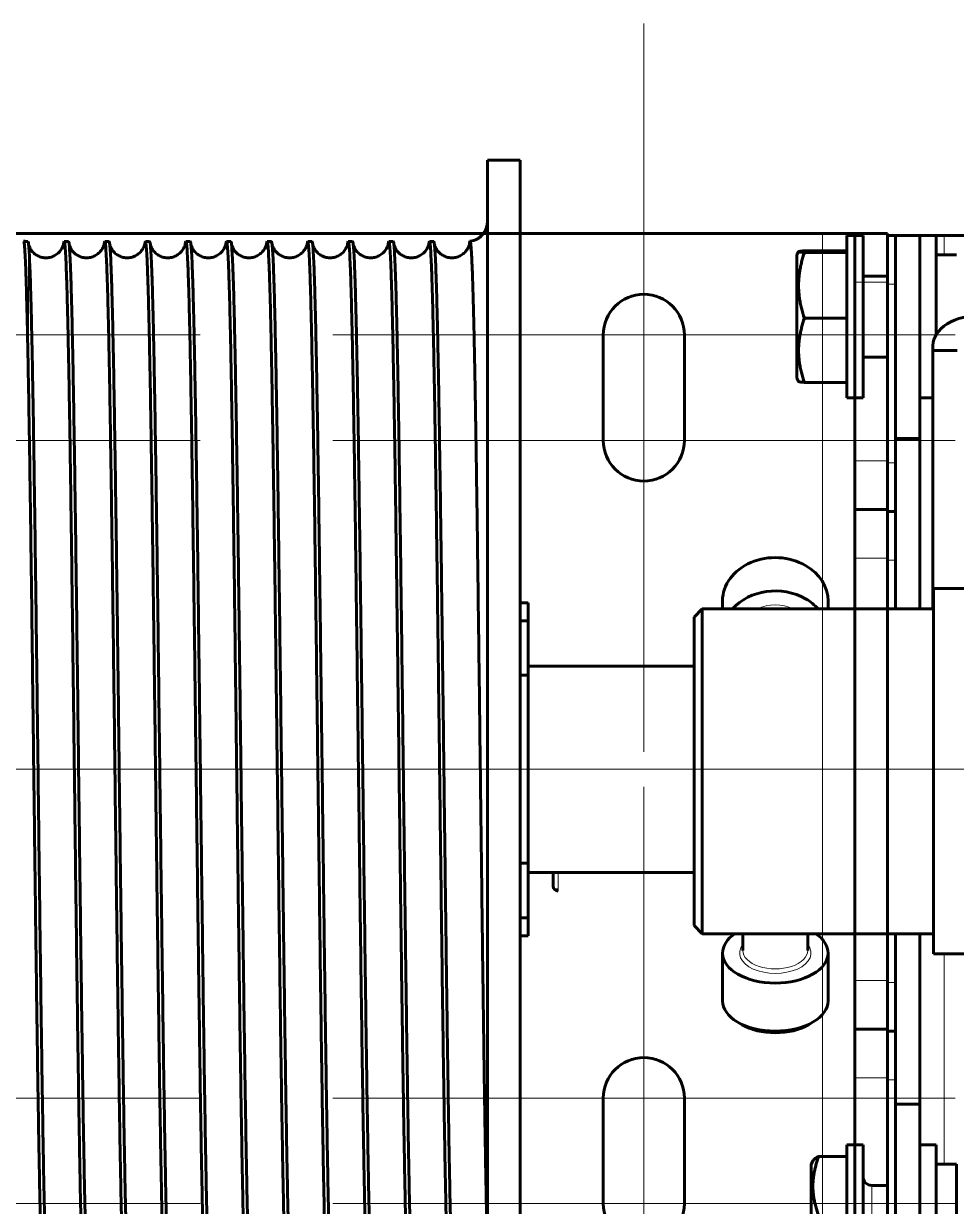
# Model space of a CAD drawing. Header units: millimetres. Extents: x 0 to 840, y 0 to 594.
# Drawn here: x 50.06 to 56.95, y 545.56 to 554.3 of the extents above; entities that cross this region are included whole.
import ezdxf

# ---------------------------------------------------------------- set-up
doc = ezdxf.new("R2010")
doc.units = ezdxf.units.MM
for name, pattern in [('K5LT_AXLED', [19.5, 15, -1.5, 1.5, -1.5]), ('K5LT_BASIC', [0]), ('K5LT_THIN', [0])]:
    doc.linetypes.add(name, pattern=pattern)
doc.layers.add('Системный слой', color=7, linetype='Continuous')

# ---------------------------------------------------------------- blocks, each defined once
blk = doc.blocks.new('U18')
at = {"layer": 'Системный слой', "color": 30, "linetype": 'K5LT_AXLED', "lineweight": 18, "true_color": 0xff8000}
for p, q in [((54.6443, 554.2974), (54.6443, 548.9174)), ((46.7643, 551.9974), (51.3643, 551.9974)), ((52.3443, 551.9974), (56.9443, 551.9974)), ((46.7643, 551.2174), (51.3643, 551.2174)), ((52.3443, 551.2174), (56.9443, 551.2174)), ((45.2643, 548.7874), (58.4443, 548.7874)), ((54.6443, 548.6574), (54.6443, 543.2774)), ((46.7643, 546.3574), (51.3643, 546.3574)), ((52.3443, 546.3574), (56.9443, 546.3574)), ((46.7643, 545.5774), (51.3643, 545.5774)), ((52.3443, 545.5774), (56.9443, 545.5774))]:
    blk.add_line(p, q, dxfattribs=at)
at = {"layer": 'Системный слой', "color": 5, "linetype": 'K5LT_BASIC', "lineweight": 60, "true_color": 0x0000ff}
for p, q in [((55.9643, 552.7474), (47.7443, 552.7474)), ((56.2043, 552.7474), (55.9643, 552.7474)), ((56.4443, 552.7474), (56.2043, 552.7474)), ((56.2043, 552.7474), (56.2043, 552.3874)), ((56.4443, 552.3874), (56.4443, 552.7474)), ((56.2043, 551.0674), (56.2043, 552.3874)), ((56.4443, 551.0674), (56.4443, 552.3874)), ((54.3443, 551.9974), (54.3443, 551.2174)), ((54.9443, 551.2174), (54.9443, 551.9974)), ((56.2043, 551.0674), (56.2043, 550.7074)), ((56.4443, 551.0674), (56.4443, 550.7074)), ((56.2043, 550.3474), (56.2043, 550.7074)), ((56.4443, 550.7074), (56.2043, 550.7074)), ((56.4443, 550.3474), (56.4443, 550.7074)), ((56.2043, 550.3474), (56.2043, 547.2274)), ((56.4443, 550.3474), (56.4443, 547.2274)), ((56.2043, 546.8674), (56.2043, 547.2274)), ((56.4443, 546.8674), (56.4443, 547.2274)), ((56.2043, 546.8674), (56.2043, 546.5074)), ((56.2043, 546.8674), (56.4443, 546.8674)), ((56.4443, 546.5074), (56.4443, 546.8674)), ((56.2043, 545.1874), (56.2043, 546.5074)), ((56.4443, 545.1874), (56.4443, 546.5074)), ((54.3443, 546.3574), (54.3443, 545.5774)), ((54.9443, 545.5774), (54.9443, 546.3574))]:
    blk.add_line(p, q, dxfattribs=at)
at = {"layer": 'Системный слой', "color": 7, "linetype": 'K5LT_THIN', "lineweight": 18}
for p, q in [((55.9643, 544.8274), (55.9643, 552.7474)), ((56.4443, 552.3874), (56.2043, 552.3874)), ((56.4443, 551.0674), (56.2043, 551.0674)), ((56.2043, 550.3474), (56.4443, 550.3474)), ((56.2043, 547.2274), (56.4443, 547.2274)), ((56.2043, 546.5074), (56.4443, 546.5074))]:
    blk.add_line(p, q, dxfattribs=at)
at = {"layer": 'Системный слой', "color": 5, "linetype": 'K5LT_BASIC', "lineweight": 60, "true_color": 0x0000ff}
for centre, start, end in [((54.6443, 551.9974), 0, 180), ((54.6443, 551.2174), 180, 0), ((54.6443, 546.3574), 0, 180), ((54.6443, 545.5774), 180, 0)]:
    blk.add_arc(centre, 0.3, start, end, dxfattribs=at)

msp = doc.modelspace()

# ---------------------------------------------------------------- linework, layer by layer
at = {"layer": 'Системный слой', "color": 5, "linetype": 'K5LT_BASIC', "lineweight": 60, "true_color": 0x0000ff}
for p, q in [((53.48904, 553.28745), (53.72904, 553.28745)), ((53.48904, 553.28745), (53.48904, 544.28745)), ((53.72904, 553.28745), (53.72904, 544.28745)), ((56.26425, 552.73245), (56.14425, 552.73245)), ((56.14425, 552.03684), (56.14425, 552.73245)), ((56.26425, 552.03684), (56.26425, 552.73245)), ((56.44425, 552.73245), (56.44425, 552.37245)), ((56.50425, 552.73245), (56.44425, 552.73245)), ((56.50425, 552.73245), (56.50425, 551.23245)), ((56.50425, 552.73245), (56.68425, 552.73245)), ((56.68425, 552.73245), (56.80425, 552.73245)), ((56.86425, 552.73245), (56.68425, 552.73245)), ((56.68425, 551.23245), (56.68425, 552.73245)), ((56.80425, 552.73245), (56.80425, 551.99775)), ((58.66425, 552.73245), (56.86425, 552.73245)), ((50.35978, 552.68745), (50.39141, 552.68745)), ((50.65978, 552.68745), (50.69141, 552.68745)), ((50.95978, 552.68745), (50.99141, 552.68745)), ((51.25978, 552.68745), (51.29141, 552.68745)), ((51.55978, 552.68745), (51.59141, 552.68745)), ((51.85978, 552.68745), (51.89141, 552.68745)), ((52.15978, 552.68745), (52.19141, 552.68745)), ((52.45978, 552.68745), (52.49141, 552.68745)), ((52.75978, 552.68745), (52.79141, 552.68745)), ((53.05978, 552.68745), (53.09141, 552.68745)), ((55.78816, 552.61257), (55.77423, 552.58845)), ((55.77423, 552.58845), (55.77423, 551.73249)), ((56.14425, 552.61858), (55.83096, 552.61858)), ((56.14425, 552.60607), (55.83096, 552.60607)), ((56.80425, 552.58845), (56.95425, 552.58845)), ((56.26425, 552.43245), (56.44425, 552.43245)), ((56.44425, 551.05245), (56.44425, 552.37245)), ((56.14425, 552.11994), (55.83096, 552.11994)), ((56.14425, 551.53245), (56.14425, 552.03684)), ((56.26425, 551.53245), (56.26425, 552.03684)), ((56.78128, 551.88129), (56.78128, 551.91847)), ((56.78128, 551.88129), (56.96128, 551.88129)), ((56.78128, 551.88129), (56.78128, 549.97245)), ((56.26425, 551.83245), (56.44425, 551.83245)), ((55.77423, 551.73249), (55.77423, 551.67645)), ((55.78816, 551.65232), (55.77423, 551.67645)), ((56.14425, 551.64631), (55.83096, 551.64631)), ((56.26425, 551.53245), (56.14425, 551.53245)), ((56.68425, 551.53245), (56.78128, 551.53245)), ((56.50425, 551.23245), (56.68425, 551.23245)), ((56.50425, 551.23245), (56.50425, 549.97245)), ((56.68425, 551.23245), (56.68425, 549.97245)), ((56.44425, 551.05245), (56.44425, 550.69245)), ((56.44425, 550.33245), (56.44425, 550.69245)), ((56.50425, 550.69245), (56.44425, 550.69245)), ((56.44425, 550.33245), (56.44425, 549.97245)), ((56.78599, 547.42245), (56.78599, 550.12245)), ((57.50599, 550.12245), (56.78599, 550.12245)), ((53.72904, 550.01744), (53.78904, 550.01744)), ((53.78904, 550.01744), (53.78904, 549.88519)), ((55.22599, 549.97245), (55.22599, 550.03138)), ((56.00599, 549.97245), (56.00599, 550.03138)), ((55.07599, 549.97245), (55.01599, 549.91245)), ((56.78599, 549.97245), (55.07599, 549.97245)), ((55.07599, 547.57245), (55.07599, 549.97245)), ((53.72904, 549.88519), (53.78904, 549.88519)), ((53.78904, 549.88519), (53.78904, 549.48172)), ((55.01599, 547.63245), (55.01599, 549.91245)), ((53.72904, 549.48172), (53.78904, 549.48172)), ((53.78904, 549.54945), (55.01599, 549.54945)), ((53.78904, 549.48172), (53.78904, 548.09317)), ((53.72904, 548.09317), (53.78904, 548.09317)), ((53.78904, 548.09317), (53.78904, 547.6897)), ((53.78904, 548.02545), (55.01599, 548.02545)), ((53.9742, 548.02545), (53.9742, 547.92373)), ((53.72904, 547.6897), (53.78904, 547.6897)), ((53.78904, 547.6897), (53.78904, 547.55745)), ((53.72904, 547.55745), (53.78904, 547.55745)), ((55.07599, 547.57245), (55.01599, 547.63245)), ((56.78599, 547.57245), (55.07599, 547.57245)), ((55.37599, 547.57245), (55.37599, 547.4492)), ((55.85599, 547.57245), (55.85599, 547.4492)), ((56.44425, 547.57245), (56.44425, 547.21245)), ((56.50425, 547.57245), (56.50425, 546.31245)), ((56.68425, 547.57245), (56.68425, 546.31245)), ((55.22599, 547.42949), (55.22599, 547.07463)), ((56.00599, 547.42949), (56.00599, 547.07463)), ((57.50599, 547.42245), (56.78599, 547.42245)), ((56.44425, 546.85245), (56.44425, 547.21245)), ((55.36987, 546.89977), (55.33532, 546.92019)), ((55.86211, 546.89977), (55.89666, 546.92019)), ((56.44425, 546.85245), (56.44425, 546.49245)), ((56.44425, 546.85245), (56.50425, 546.85245)), ((56.44425, 545.17245), (56.44425, 546.49245)), ((56.50425, 546.31245), (56.50425, 544.81245)), ((56.50425, 546.31245), (56.68425, 546.31245)), ((56.68425, 544.81245), (56.68425, 546.31245)), ((56.26425, 546.01245), (56.14425, 546.01245)), ((56.14425, 545.41245), (56.14425, 546.01245)), ((56.26425, 545.41245), (56.26425, 546.01245)), ((56.68425, 546.01245), (56.80425, 546.01245)), ((56.80425, 546.01245), (56.80425, 544.81245)), ((55.89673, 545.89698), (55.88025, 545.86845)), ((56.14425, 545.92579), (55.93698, 545.92579)), ((55.88025, 545.86845), (55.88025, 545.05236)), ((56.80425, 545.86845), (56.95425, 545.86845)), ((56.95425, 545.86845), (56.95425, 544.95645)), ((56.33025, 545.71245), (56.44425, 545.71245))]:
    msp.add_line(p, q, dxfattribs=at)
at = {"layer": 'Системный слой', "color": 7, "linetype": 'K5LT_THIN', "lineweight": 18}
for p, q in [((56.86425, 552.73245), (56.86425, 552.58845)), ((50.09556, 551.64261), (50.09556, 552.67272)), ((56.50425, 552.37245), (56.44425, 552.37245)), ((56.20425, 549.97245), (56.20425, 551.53245)), ((56.50425, 551.05245), (56.44425, 551.05245)), ((56.44425, 550.33245), (56.50425, 550.33245)), ((54.0102, 548.02545), (54.0102, 547.9032)), ((54.0102, 547.9032), (54.0102, 547.88773)), ((56.20425, 546.01245), (56.20425, 547.57245)), ((56.86425, 547.42245), (56.86425, 545.86845)), ((56.44425, 547.21245), (56.50425, 547.21245)), ((56.44425, 546.49245), (56.50425, 546.49245)), ((56.33025, 545.59651), (56.33025, 545.71245)), ((56.33025, 545.11245), (56.33025, 545.59651))]:
    msp.add_line(p, q, dxfattribs=at)
at = {"layer": 'Системный слой', "color": 30, "linetype": 'K5LT_AXLED', "lineweight": 18, "true_color": 0xff8000}
msp.add_line((41.84425, 548.78745), (210.72425, 548.78745), dxfattribs=at)
at = {"layer": 'Системный слой', "color": 5, "linetype": 'K5LT_BASIC', "lineweight": 60, "true_color": 0x0000ff}
for centre, radius, start, end in [((53.33904, 552.83745), 0.15, 278.0032, 359.999411), ((50.09556, 552.86745), 0.18, 258.645477, 268.676915), ((50.08524, 552.67784), 0.01152, 333.580804, 56.57331), ((53.40628, 552.66708), 0.05123, 154.77618, 178.212313), ((54.0102, 547.92373), 0.036, 180, 270), ((56.33025, 545.77845), 0.066, 180, 270)]:
    msp.add_arc(centre, radius, start, end, dxfattribs=at)
for centre, major_axis, ratio, start_param, end_param in [((57.14128, 551.91847), (0.36, 0), 0.6266133, 1.5707963, 3.1415927), ((55.61599, 550.03138), (-0.39, 0), 0.8214143, 4.1011454, 6.2831853), ((55.61599, 550.03138), (-0.39, 0), 0.8214143, 3.1415927, 4.1011454), ((55.61599, 549.785), (-0.39, 0), 0.8214143, 4.1011454, 5.6581358), ((55.61599, 549.785), (-0.39, 0), 0.8214143, 3.7666421, 4.1011454), ((55.61599, 547.42949), (0.39, 0), 0.5703319, 2.4435478, 3.1415927), ((55.61599, 547.42949), (0.39, 0), 0.5703319, 0, 0.6980448), ((55.61599, 547.42949), (0.39, 0), 0.5703319, 3.1415927, 6.2831853), ((55.61599, 547.07463), (0.39, 0), 0.5703319, 3.1415927, 3.90908), ((55.61599, 547.07463), (0.39, 0), 0.5703319, 5.5156979, 6.2831853), ((55.61599, 547.07463), (0.39, 0), 0.5703319, 3.90908, 5.5156979), ((55.61599, 547.03521), (0.342, 0), 0.5703319, 3.90908, 5.5156979)]:
    msp.add_ellipse(centre, major_axis=major_axis, ratio=ratio, start_param=start_param, end_param=end_param, dxfattribs=at)
at = {"layer": 'Системный слой', "color": 7, "linetype": 'K5LT_THIN', "lineweight": 18}
for centre, major_axis, ratio, start_param, end_param in [((55.61599, 549.785), (-0.264, 0), 0.8214143, 4.1855634, 5.2392146), ((54.0102, 547.92373), (-0.036, 0), 0.5703319, 0, 1.5707963), ((55.61599, 547.42949), (-0.264, 0), 0.5703319, 5.8534856, 9.8544776), ((55.61599, 547.4492), (-0.24, 0), 0.5703319, 0, 3.1415927)]:
    msp.add_ellipse(centre, major_axis=major_axis, ratio=ratio, start_param=start_param, end_param=end_param, dxfattribs=at)
at = {"layer": 'Системный слой', "color": 5, "linetype": 'K5LT_BASIC', "lineweight": 60, "true_color": 0x0000ff}
for points, knots in [([(53.48904, 552.83744), (53.48905, 552.83311), (53.48876, 552.82576), (53.48742, 552.81487), (53.48586, 552.80627), (53.48369, 552.79737), (53.48089, 552.78834), (53.47747, 552.77939), (53.47347, 552.77066), (53.46847, 552.76136), (53.46173, 552.75076), (53.45285, 552.73932), (53.44298, 552.72901), (53.4341, 552.72126), (53.42669, 552.71562), (53.42036, 552.71132), (53.41436, 552.70767), (53.40898, 552.7047), (53.40403, 552.70222), (53.39933, 552.70006), (53.39504, 552.69827), (53.39166, 552.69696), (53.38961, 552.69622), (53.38854, 552.69584), (53.38797, 552.69565), (53.38769, 552.69555), (53.38762, 552.69553), (53.38786, 552.69561), (53.38838, 552.69579), (53.38928, 552.69611), (53.39016, 552.69642), (53.39069, 552.69662)], [0, 0, 0, 0, 2.9090909, 4.3636364, 5.8181818, 7.2727273, 8.7272727, 10.1818182, 11.6363636, 13.0909091, 15.030303, 17.4545455, 19.8276094, 21.6646465, 22.9144781, 24.1131313, 25.15814, 26.1006825, 26.8894713, 27.6269724, 28.3524978, 29.0300479, 29.5723353, 29.9396112, 30.2191629, 30.4982778, 30.7773927, 31.060439, 31.3552795, 31.669777, 32, 32, 32, 32]), ([(50.09556, 551.64261), (50.09433, 551.71106), (50.09189, 551.8414), (50.08827, 552.01703), (50.0843, 552.19028), (50.07998, 552.3524), (50.0753, 552.49332), (50.07103, 552.58924), (50.06715, 552.64959), (50.06364, 552.68297), (50.0613, 552.69074), (50.06012, 552.69097)], [0, 0, 0, 0, 1.1890926, 2.3794868, 3.5711828, 5.1644497, 6.7616216, 8.3626986, 9.5687132, 10.7760294, 12, 12, 12, 12]), ([(50.35525, 552.66959), (50.35516, 552.6694), (50.35512, 552.6687), (50.35417, 552.66442), (50.35163, 552.65547), (50.34542, 552.63983), (50.33377, 552.62131), (50.32157, 552.60711), (50.30838, 552.59537), (50.29411, 552.58566), (50.27889, 552.57793), (50.26292, 552.57221), (50.24641, 552.56856), (50.22961, 552.567), (50.21278, 552.56755), (50.19618, 552.57018), (50.18007, 552.57486), (50.16471, 552.58148), (50.15035, 552.58991), (50.13723, 552.59999), (50.12558, 552.61147), (50.11563, 552.62401), (50.10761, 552.63708), (50.10166, 552.64985), (50.09801, 552.66054), (50.09657, 552.66637), (50.09617, 552.66828), (50.09608, 552.66879)], [0, 0, 0, 0, 2.0161217, 4.0268086, 6.0374954, 8.0404968, 9.1989163, 10.105111, 10.9128166, 11.6745922, 12.4095468, 13.129969, 13.8422535, 14.5502151, 15.2565151, 15.963409, 16.6732779, 17.3892011, 18.1158307, 18.8610244, 19.6391721, 20.4781965, 21.4276311, 22.5950792, 24.2037323, 26.3586026, 28, 28, 28, 28]), ([(50.65525, 552.66959), (50.65516, 552.6694), (50.65512, 552.6687), (50.65417, 552.66442), (50.65163, 552.65547), (50.64542, 552.63983), (50.63377, 552.62131), (50.62157, 552.60711), (50.60838, 552.59537), (50.59411, 552.58566), (50.57889, 552.57793), (50.56292, 552.57221), (50.54641, 552.56856), (50.52961, 552.567), (50.51278, 552.56755), (50.49618, 552.57018), (50.48007, 552.57486), (50.46471, 552.58148), (50.45035, 552.58991), (50.43723, 552.59998), (50.42558, 552.61147), (50.41563, 552.62401), (50.40761, 552.63707), (50.40166, 552.64984), (50.39801, 552.66054), (50.39657, 552.66637), (50.39617, 552.66828), (50.39608, 552.66879)], [0, 0, 0, 0, 2.0160905, 4.0267161, 6.0373417, 8.0404381, 9.198888, 10.1051019, 10.9128166, 11.6746109, 12.409578, 13.1300085, 13.8422978, 14.5502612, 15.2565602, 15.9634504, 16.6733131, 17.3892271, 18.1158441, 18.86102, 19.6391408, 20.4781198, 21.4275227, 22.5948957, 24.203347, 26.3602414, 28, 28, 28, 28]), ([(50.95525, 552.66959), (50.95516, 552.6694), (50.95512, 552.6687), (50.95417, 552.66442), (50.95163, 552.65547), (50.94542, 552.63983), (50.93377, 552.62131), (50.92157, 552.60711), (50.90838, 552.59537), (50.89411, 552.58566), (50.87889, 552.57793), (50.86292, 552.57221), (50.84641, 552.56856), (50.82961, 552.567), (50.81278, 552.56755), (50.79618, 552.57018), (50.78007, 552.57486), (50.76471, 552.58148), (50.75035, 552.58991), (50.73724, 552.59998), (50.72558, 552.61147), (50.71563, 552.62401), (50.70761, 552.63707), (50.70166, 552.64984), (50.698, 552.66054), (50.69657, 552.66638), (50.69617, 552.66828), (50.69608, 552.66879)], [0, 0, 0, 0, 2.0160594, 4.0266235, 6.0371876, 8.0403733, 9.198851, 10.105082, 10.9128042, 11.6746156, 12.4095937, 13.1300309, 13.8423236, 14.5502874, 15.256584, 15.963469, 16.6733239, 17.3892273, 18.1158302, 18.8609867, 19.6390788, 20.4780102, 21.4273802, 22.5946763, 24.2029215, 26.3618833, 28, 28, 28, 28]), ([(51.25525, 552.66959), (51.25516, 552.6694), (51.25512, 552.6687), (51.25417, 552.66442), (51.25163, 552.65547), (51.24542, 552.63983), (51.23377, 552.62131), (51.22157, 552.60711), (51.20838, 552.59537), (51.19411, 552.58566), (51.17889, 552.57793), (51.16292, 552.57221), (51.14641, 552.56856), (51.12961, 552.567), (51.11278, 552.56755), (51.09618, 552.57018), (51.08007, 552.57486), (51.06471, 552.58148), (51.05035, 552.58991), (51.03724, 552.59998), (51.02558, 552.61147), (51.01564, 552.62401), (51.00761, 552.63707), (51.00166, 552.64984), (50.998, 552.66055), (50.99657, 552.66638), (50.99617, 552.66828), (50.99608, 552.66879)], [0, 0, 0, 0, 2.0160284, 4.0265308, 6.0370332, 8.0403027, 9.1988054, 10.1050516, 10.9127793, 11.6746064, 12.409594, 13.1300365, 13.842331, 14.5502937, 15.2565863, 15.9634648, 16.6733104, 17.3892016, 18.1157889, 18.8609245, 19.6389862, 20.4778677, 21.4272035, 22.5944209, 24.202456, 26.3635285, 28, 28, 28, 28]), ([(51.55525, 552.66959), (51.55516, 552.6694), (51.55512, 552.6687), (51.55417, 552.66442), (51.55163, 552.65547), (51.54542, 552.63983), (51.53377, 552.62131), (51.52157, 552.60711), (51.50838, 552.59537), (51.49411, 552.58566), (51.47889, 552.57793), (51.46291, 552.57221), (51.44641, 552.56856), (51.42961, 552.567), (51.41278, 552.56755), (51.39618, 552.57018), (51.38007, 552.57486), (51.36471, 552.58148), (51.35035, 552.58991), (51.33724, 552.59998), (51.32558, 552.61147), (51.31564, 552.62401), (51.30761, 552.63706), (51.30166, 552.64983), (51.298, 552.66055), (51.29657, 552.66638), (51.29617, 552.66828), (51.29608, 552.66879)], [0, 0, 0, 0, 2.0159976, 4.0264381, 6.0368785, 8.0402258, 9.198751, 10.1050105, 10.9127419, 11.6745831, 12.4095787, 13.1300249, 13.8423199, 14.55028, 15.2565672, 15.9634376, 16.6732725, 17.3891501, 18.1157201, 18.8608332, 19.6388627, 20.4776923, 21.4269926, 22.5941294, 24.20195, 26.365177, 28, 28, 28, 28]), ([(51.85525, 552.66959), (51.85516, 552.6694), (51.85512, 552.6687), (51.85417, 552.66442), (51.85163, 552.65547), (51.84542, 552.63983), (51.83377, 552.62131), (51.82157, 552.60711), (51.80838, 552.59537), (51.79411, 552.58566), (51.77888, 552.57792), (51.76291, 552.57221), (51.74641, 552.56856), (51.72961, 552.567), (51.71278, 552.56755), (51.69618, 552.57018), (51.68007, 552.57486), (51.66471, 552.58148), (51.65036, 552.58991), (51.63724, 552.59998), (51.62559, 552.61146), (51.61564, 552.624), (51.60761, 552.63706), (51.60166, 552.64983), (51.598, 552.66055), (51.59657, 552.66638), (51.59617, 552.66828), (51.59608, 552.66879)], [0, 0, 0, 0, 2.0159669, 4.0263452, 6.0367236, 8.0401434, 9.1986882, 10.1049589, 10.9126922, 11.674546, 12.4095481, 13.1299966, 13.8422905, 14.5502465, 15.2565269, 15.9633877, 16.6732104, 17.3890729, 18.1156242, 18.8607132, 19.6387088, 20.4774844, 21.4267478, 22.5938022, 24.2014044, 26.3668287, 28, 28, 28, 28]), ([(52.15525, 552.66959), (52.15516, 552.6694), (52.15512, 552.6687), (52.15417, 552.66442), (52.15163, 552.65547), (52.14542, 552.63983), (52.13377, 552.62131), (52.12157, 552.6071), (52.10838, 552.59537), (52.09411, 552.58566), (52.07888, 552.57792), (52.06291, 552.57221), (52.04641, 552.56856), (52.02961, 552.567), (52.01278, 552.56755), (51.99617, 552.57018), (51.98007, 552.57486), (51.96471, 552.58148), (51.95036, 552.58991), (51.93724, 552.59998), (51.92559, 552.61146), (51.91564, 552.624), (51.90762, 552.63706), (51.90166, 552.64983), (51.898, 552.66055), (51.89657, 552.66638), (51.89617, 552.66828), (51.89608, 552.66879)], [0, 0, 0, 0, 2.0159363, 4.0262523, 6.0365683, 8.0400548, 9.1986166, 10.1048966, 10.9126299, 11.6744949, 12.4095019, 13.1299513, 13.8422427, 14.5501931, 15.2564651, 15.963315, 16.6731239, 17.3889698, 18.115501, 18.8605642, 19.638524, 20.4772435, 21.4264688, 22.5934389, 24.2008183, 26.3684837, 28, 28, 28, 28]), ([(52.45525, 552.66959), (52.45516, 552.6694), (52.45512, 552.6687), (52.45417, 552.66442), (52.45163, 552.65547), (52.44542, 552.63983), (52.43377, 552.62131), (52.42157, 552.6071), (52.40837, 552.59537), (52.3941, 552.58566), (52.37888, 552.57792), (52.36291, 552.57221), (52.3464, 552.56855), (52.32961, 552.567), (52.31278, 552.56755), (52.29617, 552.57018), (52.28007, 552.57486), (52.26471, 552.58148), (52.25036, 552.58991), (52.23724, 552.59998), (52.22559, 552.61146), (52.21564, 552.624), (52.20762, 552.63706), (52.20166, 552.64983), (52.198, 552.66056), (52.19657, 552.66638), (52.19617, 552.66828), (52.19608, 552.66879)], [0, 0, 0, 0, 2.0159059, 4.0261593, 6.0364127, 8.0399602, 9.1985365, 10.1048236, 10.9125552, 11.6744299, 12.4094403, 13.129889, 13.8421763, 14.5501197, 15.256382, 15.9632193, 16.6730131, 17.388841, 18.1153503, 18.8603862, 19.6383087, 20.4769698, 21.4261556, 22.5930397, 24.200192, 26.370142, 28, 28, 28, 28]), ([(52.75525, 552.66959), (52.75516, 552.6694), (52.75512, 552.6687), (52.75417, 552.66442), (52.75163, 552.65547), (52.74542, 552.63983), (52.73377, 552.62131), (52.72157, 552.6071), (52.70837, 552.59537), (52.6941, 552.58565), (52.67888, 552.57792), (52.66291, 552.57221), (52.6464, 552.56855), (52.62961, 552.567), (52.61277, 552.56755), (52.59617, 552.57019), (52.58007, 552.57486), (52.56471, 552.58148), (52.55036, 552.58991), (52.53724, 552.59998), (52.52559, 552.61146), (52.51564, 552.624), (52.50762, 552.63705), (52.50166, 552.64982), (52.498, 552.66056), (52.49657, 552.66638), (52.49617, 552.66828), (52.49608, 552.66879)], [0, 0, 0, 0, 2.0158756, 4.0260662, 6.0362567, 8.0398596, 9.1984476, 10.1047401, 10.912468, 11.6743508, 12.4093633, 13.1298098, 13.8420916, 14.5500265, 15.2562775, 15.9631009, 16.672878, 17.3886863, 18.1151724, 18.8601794, 19.6380626, 20.4766633, 21.4258084, 22.5926046, 24.1995256, 26.3718035, 28, 28, 28, 28]), ([(53.05525, 552.66959), (53.05516, 552.6694), (53.05512, 552.6687), (53.05417, 552.66442), (53.05163, 552.65547), (53.04542, 552.63983), (53.03377, 552.62131), (53.02157, 552.6071), (53.00837, 552.59536), (52.9941, 552.58565), (52.97888, 552.57792), (52.96291, 552.57221), (52.9464, 552.56855), (52.9296, 552.567), (52.91277, 552.56755), (52.89617, 552.57019), (52.88007, 552.57486), (52.86471, 552.58148), (52.85036, 552.58991), (52.83724, 552.59998), (52.82559, 552.61146), (52.81564, 552.624), (52.80762, 552.63705), (52.80167, 552.64982), (52.798, 552.66056), (52.79657, 552.66638), (52.79617, 552.66829), (52.79608, 552.66879)], [0, 0, 0, 0, 2.0158455, 4.025973, 6.0361005, 8.0397531, 9.1983501, 10.1046459, 10.9123683, 11.6742578, 12.4092708, 13.1297136, 13.8419884, 14.5499134, 15.2561516, 15.9629595, 16.6727186, 17.3885057, 18.1149671, 18.8599436, 19.6377859, 20.476324, 21.4254271, 22.5921335, 24.1988188, 26.3734682, 28, 28, 28, 28]), ([(53.35525, 552.66959), (53.35516, 552.6694), (53.35512, 552.6687), (53.35417, 552.66442), (53.35163, 552.65547), (53.34542, 552.63983), (53.33377, 552.62131), (53.32157, 552.6071), (53.30837, 552.59536), (53.2941, 552.58565), (53.27888, 552.57792), (53.26291, 552.57221), (53.2464, 552.56855), (53.2296, 552.567), (53.21277, 552.56755), (53.19617, 552.57019), (53.18007, 552.57486), (53.16471, 552.58148), (53.15036, 552.58991), (53.13724, 552.59998), (53.12559, 552.61146), (53.11565, 552.62399), (53.10762, 552.63705), (53.10167, 552.64982), (53.098, 552.66057), (53.09657, 552.66638), (53.09617, 552.66829), (53.09608, 552.66879)], [0, 0, 0, 0, 2.0158155, 4.0258797, 6.035944, 8.0396406, 9.198244, 10.104541, 10.9122562, 11.6741509, 12.4091628, 13.1296005, 13.8418668, 14.5497803, 15.2560043, 15.9627953, 16.6725348, 17.3882994, 18.1147345, 18.8596789, 19.6374785, 20.4759519, 21.4250117, 22.5916265, 24.1980717, 26.3751361, 28, 28, 28, 28]), ([(53.35994, 552.68891), (53.36025, 552.68895), (53.36198, 552.68782), (53.36532, 552.67126), (53.37017, 552.61121), (53.37535, 552.5042), (53.38057, 552.35298), (53.38549, 552.17258), (53.38995, 551.97856), (53.3938, 551.78862), (53.39689, 551.62152), (53.39948, 551.47262), (53.40182, 551.3318), (53.40336, 551.23424), (53.40413, 551.18456)], [0, 0, 0, 0, 0.3084995, 1.698024, 3.2930139, 5.111228, 6.8621238, 8.5271164, 10.0965006, 11.4279991, 12.5127326, 13.3373821, 14.1664712, 15, 15, 15, 15]), ([(55.78816, 552.61257), (55.788, 552.61228), (55.78824, 552.61172), (55.79033, 552.61086), (55.7943, 552.60996), (55.80046, 552.60901), (55.81158, 552.6077), (55.82269, 552.60672), (55.83096, 552.60607)], [0, 0, 0, 0, 1.1631491, 2.3067482, 3.5421661, 4.8556361, 6.2421243, 9, 9, 9, 9]), ([(55.83096, 552.60607), (55.82342, 552.58315), (55.81322, 552.54851), (55.8026, 552.50227), (55.79638, 552.46839), (55.79191, 552.43554), (55.7891, 552.40338), (55.78788, 552.37145), (55.78826, 552.33925), (55.79033, 552.30599), (55.7943, 552.2711), (55.80046, 552.23413), (55.81158, 552.18323), (55.82269, 552.14506), (55.83096, 552.11994)], [0, 0, 0, 0, 2.1757748, 3.2580008, 4.299901, 5.3052497, 6.2730749, 7.2399279, 8.2177231, 9.2074326, 10.2766052, 11.4133267, 12.6132408, 15, 15, 15, 15]), ([(55.83096, 552.61858), (55.82342, 552.61799), (55.81322, 552.6171), (55.8026, 552.61591), (55.79638, 552.61503), (55.79191, 552.61419), (55.78913, 552.61337), (55.78831, 552.61283), (55.78816, 552.61257)], [0, 0, 0, 0, 2.7155342, 4.0662354, 5.3666069, 6.6213594, 7.8292795, 9, 9, 9, 9]), ([(55.83096, 552.11994), (55.82342, 552.09761), (55.81322, 552.06386), (55.8026, 552.01881), (55.79638, 551.9858), (55.79191, 551.9538), (55.7891, 551.92246), (55.78788, 551.89135), (55.78826, 551.85999), (55.79033, 551.82757), (55.7943, 551.79358), (55.80046, 551.75757), (55.81158, 551.70798), (55.82269, 551.67079), (55.83096, 551.64631)], [0, 0, 0, 0, 2.1757748, 3.2580008, 4.299901, 5.3052497, 6.2730749, 7.2399279, 8.2177231, 9.2074326, 10.2766052, 11.4133267, 12.6132408, 15, 15, 15, 15]), ([(55.83096, 551.64631), (55.82342, 551.6469), (55.81322, 551.64779), (55.8026, 551.64898), (55.79638, 551.64986), (55.79191, 551.6507), (55.78913, 551.65152), (55.78831, 551.65206), (55.78816, 551.65232)], [0, 0, 0, 0, 2.7155342, 4.0662354, 5.3666069, 6.6213593, 7.8292795, 9, 9, 9, 9]), ([(53.43536, 548.80677), (53.43391, 548.92579), (53.4311, 549.15792), (53.42681, 549.50737), (53.42253, 549.84974), (53.41814, 550.19154), (53.41388, 550.51148), (53.41001, 550.78929), (53.40684, 551.0072), (53.40495, 551.13169), (53.40413, 551.18452)], [0, 0, 0, 0, 1.6682874, 3.2061784, 4.7488282, 6.3001269, 7.8597851, 9.1654215, 10.2128564, 11, 11, 11, 11]), ([(53.48904, 545.14269), (53.48904, 545.14283), (53.48904, 545.14304), (53.48904, 545.14331), (53.48904, 545.14377), (53.48904, 545.14439), (53.48903, 545.14514), (53.48902, 545.14608), (53.489, 545.1474), (53.48897, 545.14951), (53.48892, 545.15271), (53.48885, 545.15686), (53.48876, 545.1618), (53.48862, 545.16865), (53.4884, 545.17922), (53.48809, 545.19396), (53.48765, 545.21382), (53.48707, 545.24008), (53.48627, 545.27639), (53.48515, 545.32759), (53.48366, 545.39803), (53.48181, 545.48824), (53.47977, 545.59304), (53.47769, 545.70482), (53.47564, 545.82015), (53.47357, 545.94186), (53.47136, 546.07651), (53.46896, 546.22887), (53.46634, 546.40205), (53.46349, 546.59809), (53.46043, 546.8165), (53.4572, 547.05585), (53.4538, 547.31515), (53.45025, 547.59292), (53.44659, 547.88561), (53.44284, 548.19075), (53.4391, 548.49788), (53.43658, 548.7063), (53.43536, 548.80677)], [0, 0, 0, 0, 0.0175735, 0.035147, 0.0526325, 0.069895, 0.0870512, 0.1056364, 0.1291142, 0.163245, 0.2156444, 0.2788792, 0.3470721, 0.4557444, 0.6340279, 0.9093874, 1.2684068, 1.7483953, 2.3966914, 3.3186802, 4.6004597, 6.2160024, 8.0033144, 9.7639594, 11.4738826, 13.2201066, 15.0894945, 17.1063248, 19.2211551, 21.4163628, 23.6500463, 25.912124, 28.1783172, 30.4289198, 32.6543075, 34.8494288, 37.0243654, 39, 39, 39, 39]), ([(55.93698, 545.92579), (55.92944, 545.90515), (55.91923, 545.87397), (55.90861, 545.83234), (55.90239, 545.80183), (55.89793, 545.77226), (55.89512, 545.7433), (55.8939, 545.71455), (55.89428, 545.68557), (55.89635, 545.65562), (55.90032, 545.62421), (55.90647, 545.59092), (55.91759, 545.5451), (55.92871, 545.51074), (55.93698, 545.48812)], [0, 0, 0, 0, 2.1757748, 3.2580008, 4.299901, 5.3052497, 6.2730749, 7.2399279, 8.2177231, 9.2074326, 10.2766052, 11.4133267, 12.6132408, 15, 15, 15, 15]), ([(55.89673, 545.89698), (55.89772, 545.89871), (55.90042, 545.90236), (55.90647, 545.90801), (55.91759, 545.91593), (55.92871, 545.92188), (55.93698, 545.92579)], [0, 0, 0, 0, 1.2341302, 2.6217314, 4.086472, 7, 7, 7, 7])]:
    msp.add_open_spline(points, degree=3, knots=knots, dxfattribs=at)
for points in [[(50.09668, 552.66368), (50.09631, 552.66705), (50.09593, 552.67006), (50.09556, 552.67272)], [(50.24141, 544.88745), (50.2399, 544.88745), (50.23688, 544.89912), (50.23236, 544.95149), (50.22784, 545.03825), (50.22332, 545.15863), (50.21879, 545.31154), (50.21427, 545.49562), (50.20975, 545.70921), (50.20522, 545.9504), (50.2007, 546.21703), (50.19618, 546.5067), (50.19166, 546.81682), (50.18713, 547.14461), (50.18261, 547.48713), (50.17809, 547.8413), (50.17357, 548.20396), (50.16904, 548.57185), (50.16452, 548.94168), (50.16, 549.31012), (50.15547, 549.67387), (50.15095, 550.02968), (50.14643, 550.37435), (50.14191, 550.70479), (50.13738, 551.01804), (50.13286, 551.31129), (50.12834, 551.58192), (50.12382, 551.82749), (50.11929, 552.0458), (50.11477, 552.2349), (50.11025, 552.39309), (50.10573, 552.51895), (50.1012, 552.61136), (50.09819, 552.65011), (50.09668, 552.66368)], [(50.35511, 552.66884), (50.35667, 552.68123), (50.35822, 552.68745), (50.35978, 552.68745)], [(50.35978, 552.68745), (50.36128, 552.68745), (50.3643, 552.67577), (50.36882, 552.62339), (50.37335, 552.53661), (50.37787, 552.41621), (50.38239, 552.26327), (50.38691, 552.07915), (50.39144, 551.86552), (50.39596, 551.62429), (50.40048, 551.35762), (50.40501, 551.0679), (50.40953, 550.75773), (50.41405, 550.42989), (50.41858, 550.08732), (50.4231, 549.7331), (50.42762, 549.37039), (50.43215, 549.00246), (50.43667, 548.6326), (50.44119, 548.26413), (50.44572, 547.90035), (50.45024, 547.54453), (50.45476, 547.19985), (50.45928, 546.86941), (50.46381, 546.55617), (50.46833, 546.26294), (50.47285, 545.99234), (50.47738, 545.74682), (50.4819, 545.52855), (50.48642, 545.33952), (50.49095, 545.1814), (50.49547, 545.05562), (50.49999, 544.9633), (50.50301, 544.92462), (50.50452, 544.91108)], [(50.39668, 552.66368), (50.39492, 552.67951), (50.39316, 552.68745), (50.39141, 552.68745)], [(50.54141, 544.88745), (50.5399, 544.88745), (50.53688, 544.89912), (50.53236, 544.95149), (50.52784, 545.03825), (50.52332, 545.15863), (50.51879, 545.31154), (50.51427, 545.49562), (50.50975, 545.70921), (50.50522, 545.9504), (50.5007, 546.21703), (50.49618, 546.5067), (50.49166, 546.81682), (50.48713, 547.14461), (50.48261, 547.48713), (50.47809, 547.84131), (50.47357, 548.20396), (50.46904, 548.57186), (50.46452, 548.94168), (50.46, 549.31012), (50.45547, 549.67387), (50.45095, 550.02968), (50.44643, 550.37435), (50.44191, 550.70479), (50.43738, 551.01804), (50.43286, 551.3113), (50.42834, 551.58192), (50.42382, 551.82749), (50.41929, 552.0458), (50.41477, 552.2349), (50.41025, 552.39309), (50.40573, 552.51895), (50.4012, 552.61136), (50.39819, 552.65011), (50.39668, 552.66368)], [(50.65511, 552.66884), (50.65667, 552.68123), (50.65822, 552.68745), (50.65978, 552.68745)], [(50.65978, 552.68745), (50.66128, 552.68745), (50.6643, 552.67577), (50.66882, 552.62339), (50.67335, 552.53661), (50.67787, 552.41621), (50.68239, 552.26327), (50.68691, 552.07915), (50.69144, 551.86552), (50.69596, 551.62429), (50.70048, 551.35762), (50.70501, 551.0679), (50.70953, 550.75773), (50.71405, 550.42989), (50.71858, 550.08732), (50.7231, 549.7331), (50.72762, 549.3704), (50.73215, 549.00246), (50.73667, 548.6326), (50.74119, 548.26413), (50.74572, 547.90035), (50.75024, 547.54453), (50.75476, 547.19985), (50.75928, 546.86941), (50.76381, 546.55617), (50.76833, 546.26294), (50.77285, 545.99235), (50.77738, 545.74682), (50.7819, 545.52856), (50.78642, 545.33952), (50.79095, 545.1814), (50.79547, 545.05562), (50.79999, 544.9633), (50.80301, 544.92462), (50.80452, 544.91108)], [(50.69668, 552.66368), (50.69492, 552.67951), (50.69316, 552.68745), (50.69141, 552.68745)], [(50.84141, 544.88745), (50.8399, 544.88745), (50.83688, 544.89912), (50.83236, 544.95149), (50.82784, 545.03825), (50.82332, 545.15863), (50.81879, 545.31154), (50.81427, 545.49562), (50.80975, 545.70921), (50.80522, 545.9504), (50.8007, 546.21703), (50.79618, 546.5067), (50.79166, 546.81682), (50.78713, 547.14461), (50.78261, 547.48713), (50.77809, 547.84131), (50.77357, 548.20397), (50.76904, 548.57186), (50.76452, 548.94168), (50.76, 549.31012), (50.75547, 549.67388), (50.75095, 550.02968), (50.74643, 550.37435), (50.74191, 550.70479), (50.73738, 551.01805), (50.73286, 551.3113), (50.72834, 551.58192), (50.72382, 551.82749), (50.71929, 552.0458), (50.71477, 552.2349), (50.71025, 552.39309), (50.70573, 552.51895), (50.7012, 552.61136), (50.69819, 552.65011), (50.69668, 552.66368)], [(50.95511, 552.66884), (50.95667, 552.68123), (50.95822, 552.68745), (50.95978, 552.68745)], [(50.95978, 552.68745), (50.96128, 552.68745), (50.9643, 552.67577), (50.96882, 552.62339), (50.97335, 552.53661), (50.97787, 552.41621), (50.98239, 552.26327), (50.98691, 552.07915), (50.99144, 551.86552), (50.99596, 551.62429), (51.00048, 551.35762), (51.00501, 551.0679), (51.00953, 550.75773), (51.01405, 550.42989), (51.01858, 550.08732), (51.0231, 549.7331), (51.02762, 549.3704), (51.03215, 549.00247), (51.03667, 548.63261), (51.04119, 548.26413), (51.04572, 547.90036), (51.05024, 547.54453), (51.05476, 547.19985), (51.05928, 546.86941), (51.06381, 546.55617), (51.06833, 546.26294), (51.07285, 545.99235), (51.07738, 545.74682), (51.0819, 545.52856), (51.08642, 545.33952), (51.09095, 545.1814), (51.09547, 545.05562), (51.09999, 544.9633), (51.10301, 544.92462), (51.10452, 544.91108)], [(50.99668, 552.66368), (50.99492, 552.67951), (50.99316, 552.68745), (50.99141, 552.68745)], [(51.14141, 544.88745), (51.1399, 544.88745), (51.13688, 544.89912), (51.13236, 544.95149), (51.12784, 545.03825), (51.12332, 545.15863), (51.11879, 545.31154), (51.11427, 545.49562), (51.10975, 545.70921), (51.10522, 545.9504), (51.1007, 546.21703), (51.09618, 546.5067), (51.09166, 546.81682), (51.08713, 547.14461), (51.08261, 547.48713), (51.07809, 547.84131), (51.07357, 548.20397), (51.06904, 548.57186), (51.06452, 548.94168), (51.06, 549.31012), (51.05547, 549.67388), (51.05095, 550.02969), (51.04643, 550.37436), (51.04191, 550.7048), (51.03738, 551.01805), (51.03286, 551.3113), (51.02834, 551.58192), (51.02382, 551.82749), (51.01929, 552.0458), (51.01477, 552.2349), (51.01025, 552.39309), (51.00572, 552.51896), (51.0012, 552.61136), (50.99819, 552.65011), (50.99668, 552.66368)], [(51.25511, 552.66884), (51.25667, 552.68123), (51.25822, 552.68745), (51.25978, 552.68745)], [(51.25978, 552.68745), (51.26128, 552.68745), (51.2643, 552.67577), (51.26882, 552.62339), (51.27334, 552.53661), (51.27787, 552.41621), (51.28239, 552.26327), (51.28691, 552.07915), (51.29144, 551.86552), (51.29596, 551.62429), (51.30048, 551.35762), (51.30501, 551.0679), (51.30953, 550.75773), (51.31405, 550.42989), (51.31858, 550.08733), (51.3231, 549.7331), (51.32762, 549.3704), (51.33215, 549.00247), (51.33667, 548.63261), (51.34119, 548.26414), (51.34572, 547.90036), (51.35024, 547.54453), (51.35476, 547.19986), (51.35928, 546.86942), (51.36381, 546.55617), (51.36833, 546.26294), (51.37285, 545.99235), (51.37738, 545.74682), (51.3819, 545.52856), (51.38642, 545.33952), (51.39095, 545.1814), (51.39547, 545.05562), (51.39999, 544.9633), (51.40301, 544.92462), (51.40452, 544.91108)], [(51.29668, 552.66368), (51.29492, 552.67951), (51.29316, 552.68745), (51.29141, 552.68745)], [(51.44141, 544.88745), (51.4399, 544.88745), (51.43688, 544.89912), (51.43236, 544.95149), (51.42784, 545.03825), (51.42331, 545.15863), (51.41879, 545.31155), (51.41427, 545.49562), (51.40975, 545.70921), (51.40522, 545.9504), (51.4007, 546.21703), (51.39618, 546.5067), (51.39166, 546.81683), (51.38713, 547.14461), (51.38261, 547.48713), (51.37809, 547.84131), (51.37357, 548.20397), (51.36904, 548.57186), (51.36452, 548.94169), (51.36, 549.31013), (51.35547, 549.67388), (51.35095, 550.02969), (51.34643, 550.37436), (51.34191, 550.7048), (51.33738, 551.01805), (51.33286, 551.3113), (51.32834, 551.58193), (51.32382, 551.82749), (51.31929, 552.04581), (51.31477, 552.23491), (51.31025, 552.39309), (51.30572, 552.51896), (51.3012, 552.61136), (51.29819, 552.65011), (51.29668, 552.66368)], [(51.55511, 552.66884), (51.55667, 552.68123), (51.55822, 552.68745), (51.55978, 552.68745)], [(51.55978, 552.68745), (51.56128, 552.68745), (51.5643, 552.67577), (51.56882, 552.62339), (51.57334, 552.53661), (51.57787, 552.41621), (51.58239, 552.26327), (51.58691, 552.07915), (51.59144, 551.86553), (51.59596, 551.62429), (51.60048, 551.35762), (51.60501, 551.0679), (51.60953, 550.75773), (51.61405, 550.42989), (51.61858, 550.08733), (51.6231, 549.7331), (51.62762, 549.3704), (51.63215, 549.00247), (51.63667, 548.63261), (51.64119, 548.26414), (51.64572, 547.90036), (51.65024, 547.54454), (51.65476, 547.19986), (51.65928, 546.86942), (51.66381, 546.55618), (51.66833, 546.26294), (51.67285, 545.99235), (51.67738, 545.74682), (51.6819, 545.52856), (51.68642, 545.33952), (51.69095, 545.1814), (51.69547, 545.05562), (51.69999, 544.96331), (51.70301, 544.92462), (51.70452, 544.91108)], [(51.59668, 552.66368), (51.59492, 552.67951), (51.59316, 552.68745), (51.59141, 552.68745)], [(51.74141, 544.88745), (51.7399, 544.88745), (51.73688, 544.89912), (51.73236, 544.95149), (51.72784, 545.03825), (51.72331, 545.15863), (51.71879, 545.31155), (51.71427, 545.49562), (51.70975, 545.70922), (51.70522, 545.95041), (51.7007, 546.21703), (51.69618, 546.50671), (51.69166, 546.81683), (51.68713, 547.14462), (51.68261, 547.48714), (51.67809, 547.84131), (51.67357, 548.20397), (51.66904, 548.57186), (51.66452, 548.94169), (51.66, 549.31013), (51.65547, 549.67388), (51.65095, 550.02969), (51.64643, 550.37436), (51.64191, 550.7048), (51.63738, 551.01805), (51.63286, 551.31131), (51.62834, 551.58193), (51.62382, 551.8275), (51.61929, 552.04581), (51.61477, 552.23491), (51.61025, 552.3931), (51.60572, 552.51896), (51.6012, 552.61136), (51.59819, 552.65011), (51.59668, 552.66368)], [(51.85511, 552.66884), (51.85666, 552.68123), (51.85822, 552.68745), (51.85978, 552.68745)], [(51.85978, 552.68745), (51.86128, 552.68745), (51.8643, 552.67577), (51.86882, 552.62339), (51.87334, 552.53661), (51.87787, 552.41621), (51.88239, 552.26327), (51.88691, 552.07916), (51.89144, 551.86553), (51.89596, 551.62429), (51.90048, 551.35762), (51.90501, 551.0679), (51.90953, 550.75773), (51.91405, 550.42989), (51.91858, 550.08733), (51.9231, 549.7331), (51.92762, 549.3704), (51.93215, 549.00247), (51.93667, 548.63261), (51.94119, 548.26414), (51.94572, 547.90036), (51.95024, 547.54454), (51.95476, 547.19986), (51.95928, 546.86942), (51.96381, 546.55618), (51.96833, 546.26295), (51.97285, 545.99235), (51.97738, 545.74682), (51.9819, 545.52856), (51.98642, 545.33952), (51.99095, 545.1814), (51.99547, 545.05562), (51.99999, 544.96331), (52.00301, 544.92462), (52.00452, 544.91108)], [(51.89668, 552.66368), (51.89492, 552.67951), (51.89316, 552.68745), (51.89141, 552.68745)], [(52.04141, 544.88745), (52.0399, 544.88745), (52.03688, 544.89912), (52.03236, 544.95149), (52.02784, 545.03825), (52.02331, 545.15863), (52.01879, 545.31155), (52.01427, 545.49562), (52.00975, 545.70922), (52.00522, 545.95041), (52.0007, 546.21703), (51.99618, 546.50671), (51.99166, 546.81683), (51.98713, 547.14462), (51.98261, 547.48714), (51.97809, 547.84131), (51.97356, 548.20397), (51.96904, 548.57187), (51.96452, 548.94169), (51.96, 549.31013), (51.95547, 549.67389), (51.95095, 550.02969), (51.94643, 550.37436), (51.94191, 550.70481), (51.93738, 551.01806), (51.93286, 551.31131), (51.92834, 551.58193), (51.92382, 551.8275), (51.91929, 552.04581), (51.91477, 552.23491), (51.91025, 552.3931), (51.90572, 552.51896), (51.9012, 552.61136), (51.89819, 552.65011), (51.89668, 552.66368)], [(52.15511, 552.66884), (52.15666, 552.68123), (52.15822, 552.68745), (52.15978, 552.68745)], [(52.15978, 552.68745), (52.16128, 552.68745), (52.1643, 552.67577), (52.16882, 552.62339), (52.17334, 552.53661), (52.17787, 552.41621), (52.18239, 552.26327), (52.18691, 552.07916), (52.19144, 551.86553), (52.19596, 551.62429), (52.20048, 551.35762), (52.20501, 551.0679), (52.20953, 550.75773), (52.21405, 550.4299), (52.21858, 550.08733), (52.2231, 549.73311), (52.22762, 549.3704), (52.23215, 549.00247), (52.23667, 548.63261), (52.24119, 548.26414), (52.24572, 547.90036), (52.25024, 547.54454), (52.25476, 547.19986), (52.25928, 546.86942), (52.26381, 546.55618), (52.26833, 546.26295), (52.27285, 545.99235), (52.27738, 545.74682), (52.2819, 545.52856), (52.28642, 545.33952), (52.29095, 545.18141), (52.29547, 545.05562), (52.29999, 544.96331), (52.30301, 544.92462), (52.30452, 544.91109)], [(52.19668, 552.66368), (52.19492, 552.67951), (52.19316, 552.68745), (52.19141, 552.68745)], [(52.34141, 544.88745), (52.3399, 544.88745), (52.33688, 544.89912), (52.33236, 544.95149), (52.32784, 545.03825), (52.32331, 545.15863), (52.31879, 545.31155), (52.31427, 545.49562), (52.30975, 545.70922), (52.30522, 545.95041), (52.3007, 546.21704), (52.29618, 546.50671), (52.29166, 546.81683), (52.28713, 547.14462), (52.28261, 547.48714), (52.27809, 547.84132), (52.27356, 548.20398), (52.26904, 548.57187), (52.26452, 548.94169), (52.26, 549.31014), (52.25547, 549.67389), (52.25095, 550.0297), (52.24643, 550.37437), (52.24191, 550.70481), (52.23738, 551.01806), (52.23286, 551.31131), (52.22834, 551.58194), (52.22381, 551.8275), (52.21929, 552.04581), (52.21477, 552.23491), (52.21025, 552.3931), (52.20572, 552.51896), (52.2012, 552.61137), (52.19819, 552.65011), (52.19668, 552.66368)], [(52.45511, 552.66884), (52.45666, 552.68123), (52.45822, 552.68745), (52.45978, 552.68745)], [(52.45978, 552.68745), (52.46128, 552.68745), (52.4643, 552.67577), (52.46882, 552.62339), (52.47334, 552.53661), (52.47787, 552.41621), (52.48239, 552.26327), (52.48691, 552.07916), (52.49144, 551.86553), (52.49596, 551.62429), (52.50048, 551.35762), (52.50501, 551.0679), (52.50953, 550.75773), (52.51405, 550.4299), (52.51858, 550.08733), (52.5231, 549.73311), (52.52762, 549.3704), (52.53215, 549.00247), (52.53667, 548.63261), (52.54119, 548.26414), (52.54571, 547.90036), (52.55024, 547.54454), (52.55476, 547.19986), (52.55928, 546.86942), (52.56381, 546.55618), (52.56833, 546.26295), (52.57285, 545.99235), (52.57738, 545.74683), (52.5819, 545.52856), (52.58642, 545.33953), (52.59095, 545.18141), (52.59547, 545.05562), (52.59999, 544.96331), (52.60301, 544.92462), (52.60452, 544.91109)], [(52.49668, 552.66368), (52.49492, 552.67951), (52.49316, 552.68745), (52.49141, 552.68745)], [(52.64141, 544.88745), (52.6399, 544.88745), (52.63688, 544.89912), (52.63236, 544.95149), (52.62784, 545.03825), (52.62331, 545.15863), (52.61879, 545.31155), (52.61427, 545.49563), (52.60975, 545.70922), (52.60522, 545.95041), (52.6007, 546.21704), (52.59618, 546.50671), (52.59166, 546.81683), (52.58713, 547.14462), (52.58261, 547.48714), (52.57809, 547.84132), (52.57356, 548.20398), (52.56904, 548.57187), (52.56452, 548.9417), (52.56, 549.31014), (52.55547, 549.67389), (52.55095, 550.0297), (52.54643, 550.37437), (52.54191, 550.70481), (52.53738, 551.01806), (52.53286, 551.31132), (52.52834, 551.58194), (52.52381, 551.82751), (52.51929, 552.04582), (52.51477, 552.23492), (52.51025, 552.3931), (52.50572, 552.51896), (52.5012, 552.61137), (52.49819, 552.65011), (52.49668, 552.66368)], [(52.75511, 552.66884), (52.75666, 552.68123), (52.75822, 552.68745), (52.75978, 552.68745)], [(52.75978, 552.68745), (52.76128, 552.68745), (52.7643, 552.67577), (52.76882, 552.62339), (52.77334, 552.53661), (52.77787, 552.41621), (52.78239, 552.26327), (52.78691, 552.07916), (52.79144, 551.86553), (52.79596, 551.62429), (52.80048, 551.35762), (52.80501, 551.0679), (52.80953, 550.75774), (52.81405, 550.4299), (52.81858, 550.08733), (52.8231, 549.73311), (52.82762, 549.3704), (52.83215, 549.00247), (52.83667, 548.63261), (52.84119, 548.26414), (52.84571, 547.90037), (52.85024, 547.54454), (52.85476, 547.19986), (52.85928, 546.86942), (52.86381, 546.55618), (52.86833, 546.26295), (52.87285, 545.99236), (52.87738, 545.74683), (52.8819, 545.52856), (52.88642, 545.33953), (52.89095, 545.18141), (52.89547, 545.05562), (52.89999, 544.96331), (52.90301, 544.92462), (52.90452, 544.91109)], [(52.79668, 552.66369), (52.79492, 552.67951), (52.79316, 552.68745), (52.79141, 552.68745)], [(52.94141, 544.88745), (52.9399, 544.88745), (52.93688, 544.89912), (52.93236, 544.95149), (52.92784, 545.03825), (52.92331, 545.15863), (52.91879, 545.31155), (52.91427, 545.49563), (52.90975, 545.70922), (52.90522, 545.95041), (52.9007, 546.21704), (52.89618, 546.50671), (52.89166, 546.81683), (52.88713, 547.14463), (52.88261, 547.48715), (52.87809, 547.84132), (52.87356, 548.20398), (52.86904, 548.57188), (52.86452, 548.9417), (52.86, 549.31014), (52.85547, 549.6739), (52.85095, 550.02971), (52.84643, 550.37438), (52.84191, 550.70482), (52.83738, 551.01807), (52.83286, 551.31132), (52.82834, 551.58194), (52.82381, 551.82751), (52.81929, 552.04582), (52.81477, 552.23492), (52.81025, 552.39311), (52.80572, 552.51896), (52.8012, 552.61137), (52.79819, 552.65011), (52.79668, 552.66369)], [(53.05511, 552.66884), (53.05666, 552.68123), (53.05822, 552.68745), (53.05978, 552.68745)], [(53.05978, 552.68745), (53.06128, 552.68745), (53.0643, 552.67577), (53.06882, 552.62339), (53.07334, 552.53661), (53.07787, 552.41621), (53.08239, 552.26327), (53.08691, 552.07916), (53.09144, 551.86553), (53.09596, 551.6243), (53.10048, 551.35762), (53.10501, 551.06791), (53.10953, 550.75774), (53.11405, 550.4299), (53.11858, 550.08733), (53.1231, 549.73311), (53.12762, 549.37041), (53.13215, 549.00247), (53.13667, 548.63262), (53.14119, 548.26414), (53.14571, 547.90037), (53.15024, 547.54454), (53.15476, 547.19987), (53.15928, 546.86942), (53.16381, 546.55618), (53.16833, 546.26295), (53.17285, 545.99236), (53.17738, 545.74683), (53.1819, 545.52857), (53.18642, 545.33953), (53.19095, 545.18141), (53.19547, 545.05563), (53.19999, 544.96331), (53.20301, 544.92463), (53.20452, 544.91109)], [(53.09668, 552.66369), (53.09492, 552.67951), (53.09316, 552.68745), (53.09141, 552.68745)], [(53.24141, 544.88745), (53.2399, 544.88745), (53.23688, 544.89912), (53.23236, 544.95149), (53.22784, 545.03825), (53.22331, 545.15863), (53.21879, 545.31155), (53.21427, 545.49563), (53.20975, 545.70922), (53.20522, 545.95041), (53.2007, 546.21704), (53.19618, 546.50671), (53.19166, 546.81684), (53.18713, 547.14463), (53.18261, 547.48715), (53.17809, 547.84133), (53.17356, 548.20399), (53.16904, 548.57188), (53.16452, 548.94171), (53.16, 549.31015), (53.15547, 549.6739), (53.15095, 550.02971), (53.14643, 550.37438), (53.14191, 550.70482), (53.13738, 551.01807), (53.13286, 551.31133), (53.12834, 551.58195), (53.12381, 551.82752), (53.11929, 552.04583), (53.11477, 552.23492), (53.11025, 552.39311), (53.10572, 552.51897), (53.1012, 552.61137), (53.09819, 552.65012), (53.09668, 552.66369)], [(50.09556, 551.64261), (50.09707, 551.55841), (50.1001, 551.38139), (50.10464, 551.09242), (50.10918, 550.78264), (50.11372, 550.45483), (50.11826, 550.11195), (50.1228, 549.75711), (50.12734, 549.39351), (50.13188, 549.02444), (50.13642, 548.65322), (50.14096, 548.28321), (50.1455, 547.91777), (50.15004, 547.56017), (50.15458, 547.21367), (50.15912, 546.88138), (50.16366, 546.56631), (50.1682, 546.27131), (50.17274, 545.99904), (50.17728, 545.75197), (50.18182, 545.53231), (50.18636, 545.34207), (50.1909, 545.18294), (50.19544, 545.05639), (50.19998, 544.96354), (50.203, 544.92467), (50.20452, 544.91108)]]:
    msp.add_open_spline(points, degree=3, dxfattribs=at)
at = {"layer": 'Системный слой', "color": 7, "linetype": 'K5LT_THIN', "lineweight": 18}
msp.add_open_spline([(53.40413, 551.18452), (53.40633, 551.04173), (53.41046, 550.75988), (53.4163, 550.32999), (53.4217, 549.91293), (53.42699, 549.49063), (53.43156, 549.11817), (53.43437, 548.88782), (53.43537, 548.80611)], degree=3, knots=[0, 0, 0, 0, 1.9045188, 3.5659249, 5.0492266, 6.5711811, 8.1385898, 9, 9, 9, 9], dxfattribs=at)

# ---------------------------------------------------------------- block references
at = {"layer": 'Системный слой'}
msp.add_blockref('U18', (0, 0), dxfattribs=at)

doc.saveas('drawing.dxf')
